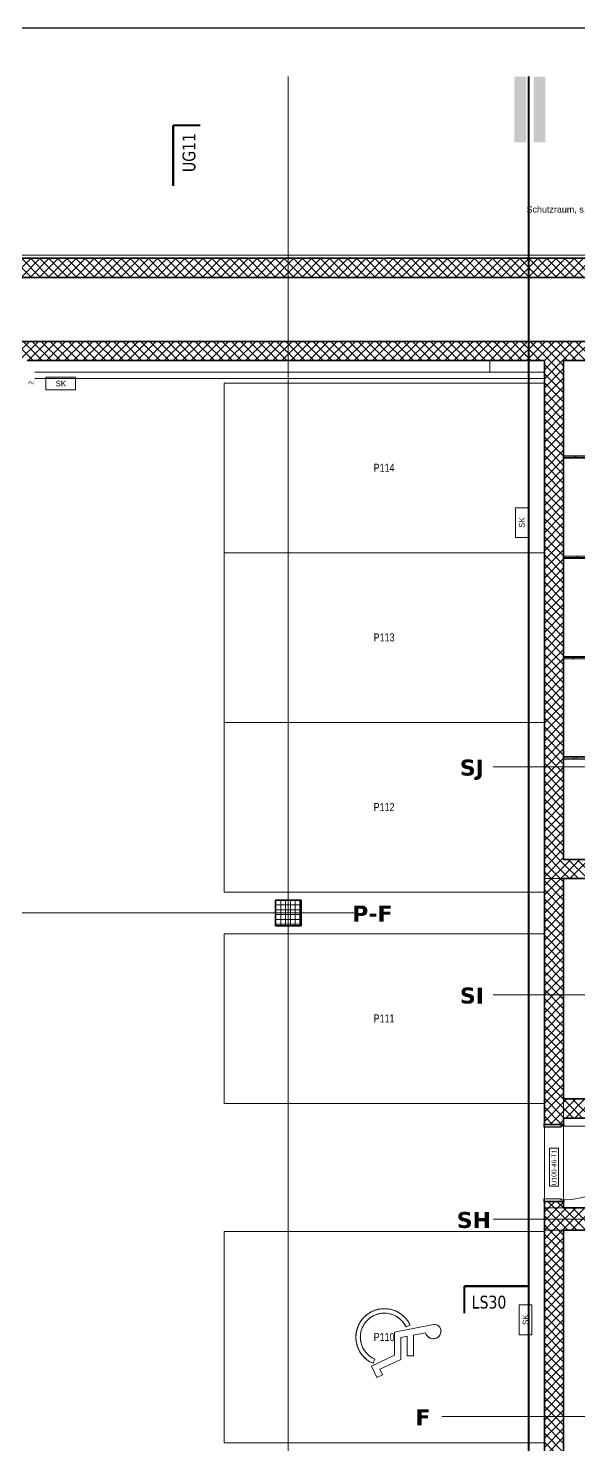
# Model space of a CAD drawing. Extents: x -1907 to 937, y -179 to 966.
# Drawn here: x -1073.5 to -901.5, y 523.2 to 965.5 of the extents above; entities that cross this region are included whole.
import ezdxf
from ezdxf.lldxf.tags import DXFTag

# ---------------------------------------------------------------- set-up
doc = ezdxf.new("R2010")
doc.units = 0
doc.layers.get('0').update_dxf_attribs({"lineweight": 13})
for name, color, linetype, lineweight, true_color in [('A-____-MATC-OTLN', 7, 'Strichpunkt - Mittel', 40, 0x0080ff), ('A-DETL-____-OTLN', 5, 'Continuous', 9, 0x0000ff), ('EL01_WAN_Schlaufkasten', 1, 'Continuous', 13, 0xff0000), ('G-____-____-SYMB', 7, 'Strichpunkt - Weit', 5, 0x008080), ('S-GRID-____-IDEN', 7, 'Continuous', 9, 0x5555aa)]:
    doc.layers.add(name, color=color, linetype=linetype, lineweight=lineweight, true_color=true_color)
for name, color, linetype, lineweight in [('A-____-NOTE-TEXT', 7, 'Continuous', 9), ('A-DOOR-____-IDEN', 7, 'Continuous', 5), ('A-DOOR-____-OTLN', 7, 'Continuous', 9), ('A-DOOR-FRAM-MCUT', 7, 'Continuous', 9), ('A-DOOR-OPNG-OTLN', 7, 'Continuous', 9), ('A-FLOR-____-OTLN', 7, 'Continuous', 9), ('A-WALL-____-MCUT', 7, 'Continuous', 35), ('A-WALL-____-PATT', 7, 'Continuous', 35), ('A-WALL-FNSH-MCUT', 7, 'Continuous', 35), ('C-PRKG-____-IDEN', 7, 'Continuous', 5), ('C-PRKG-____-OTLN', 7, 'Continuous', 9), ('S-COLS-____-MCUT', 7, 'Continuous', 35), ('S-COLS-____-OTLN', 7, 'Continuous', 9), ('S-GRID-____-OTLN', 7, 'Continuous', 5), ('Text', 7, 'Continuous', 5)]:
    doc.layers.add(name, color=color, linetype=linetype, lineweight=lineweight)
doc.styles.get("Standard").update_dxf_attribs({"font": 'arial.ttf'})
tags = doc.linetypes.add('_Rasterlinie_', pattern=[0.375, 0.2, -0.05, 0.075, -0.05]).pattern_tags.tags
tags[10:11] = [DXFTag(74, 4), DXFTag(75, 0), DXFTag(340, '0'), DXFTag(46, 1.0), DXFTag(50, 0.0), DXFTag(44, 0.0), DXFTag(45, 0.0)]
tags[8:9] = [DXFTag(74, 4), DXFTag(75, 0), DXFTag(340, '0'), DXFTag(46, 1.0), DXFTag(50, 0.0), DXFTag(44, 0.0), DXFTag(45, 0.0)]
tags[6:7] = [DXFTag(74, 4), DXFTag(75, 0), DXFTag(340, '0'), DXFTag(46, 1.0), DXFTag(50, 0.0), DXFTag(44, 0.0), DXFTag(45, 0.0)]
tags[4:5] = [DXFTag(74, 4), DXFTag(75, 0), DXFTag(340, '0'), DXFTag(46, 1.0), DXFTag(50, 0.0), DXFTag(44, 0.0), DXFTag(45, 0.0)]
tags = doc.linetypes.add('_Schnittlinie_', pattern=[0.3, 0.15, -0.05, 0.05, -0.05]).pattern_tags.tags
tags[10:11] = [DXFTag(74, 4), DXFTag(75, 0), DXFTag(340, '0'), DXFTag(46, 1.0), DXFTag(50, 0.0), DXFTag(44, 0.0), DXFTag(45, 0.0)]
tags[8:9] = [DXFTag(74, 4), DXFTag(75, 0), DXFTag(340, '0'), DXFTag(46, 1.0), DXFTag(50, 0.0), DXFTag(44, 0.0), DXFTag(45, 0.0)]
tags[6:7] = [DXFTag(74, 4), DXFTag(75, 0), DXFTag(340, '0'), DXFTag(46, 1.0), DXFTag(50, 0.0), DXFTag(44, 0.0), DXFTag(45, 0.0)]
tags[4:5] = [DXFTag(74, 4), DXFTag(75, 0), DXFTag(340, '0'), DXFTag(46, 1.0), DXFTag(50, 0.0), DXFTag(44, 0.0), DXFTag(45, 0.0)]
tags = doc.linetypes.add('_Strichliert - Fein_', pattern=[0.15, 0.1, -0.05]).pattern_tags.tags
tags[6:7] = [DXFTag(74, 4), DXFTag(75, 0), DXFTag(340, '0'), DXFTag(46, 1.0), DXFTag(50, 0.0), DXFTag(44, 0.0), DXFTag(45, 0.0)]
tags[4:5] = [DXFTag(74, 4), DXFTag(75, 0), DXFTag(340, '0'), DXFTag(46, 1.0), DXFTag(50, 0.0), DXFTag(44, 0.0), DXFTag(45, 0.0)]
tags = doc.linetypes.add('Gestrichelt', pattern=[0.1, 0.05, -0.05]).pattern_tags.tags
tags[6:7] = [DXFTag(74, 4), DXFTag(75, 0), DXFTag(340, '0'), DXFTag(46, 1.0), DXFTag(50, 0.0), DXFTag(44, 0.0), DXFTag(45, 0.0)]
tags[4:5] = [DXFTag(74, 4), DXFTag(75, 0), DXFTag(340, '0'), DXFTag(46, 1.0), DXFTag(50, 0.0), DXFTag(44, 0.0), DXFTag(45, 0.0)]
tags = doc.linetypes.add('Grundrissdarstellung Sturz', pattern=[0.25, 0.15, -0.05, 0, -0.05]).pattern_tags.tags
tags[10:11] = [DXFTag(74, 4), DXFTag(75, 0), DXFTag(340, '0'), DXFTag(46, 1.0), DXFTag(50, 0.0), DXFTag(44, 0.0), DXFTag(45, 0.0)]
tags[8:9] = [DXFTag(74, 4), DXFTag(75, 0), DXFTag(340, '0'), DXFTag(46, 1.0), DXFTag(50, 0.0), DXFTag(44, 0.0), DXFTag(45, 0.0)]
tags[6:7] = [DXFTag(74, 4), DXFTag(75, 0), DXFTag(340, '0'), DXFTag(46, 1.0), DXFTag(50, 0.0), DXFTag(44, 0.0), DXFTag(45, 0.0)]
tags[4:5] = [DXFTag(74, 4), DXFTag(75, 0), DXFTag(340, '0'), DXFTag(46, 1.0), DXFTag(50, 0.0), DXFTag(44, 0.0), DXFTag(45, 0.0)]
tags = doc.linetypes.add('Strichpunkt - Mittel', pattern=[0.35, 0.15, -0.1, 0, -0.1]).pattern_tags.tags
tags[10:11] = [DXFTag(74, 4), DXFTag(75, 0), DXFTag(340, '0'), DXFTag(46, 1.0), DXFTag(50, 0.0), DXFTag(44, 0.0), DXFTag(45, 0.0)]
tags[8:9] = [DXFTag(74, 4), DXFTag(75, 0), DXFTag(340, '0'), DXFTag(46, 1.0), DXFTag(50, 0.0), DXFTag(44, 0.0), DXFTag(45, 0.0)]
tags[6:7] = [DXFTag(74, 4), DXFTag(75, 0), DXFTag(340, '0'), DXFTag(46, 1.0), DXFTag(50, 0.0), DXFTag(44, 0.0), DXFTag(45, 0.0)]
tags[4:5] = [DXFTag(74, 4), DXFTag(75, 0), DXFTag(340, '0'), DXFTag(46, 1.0), DXFTag(50, 0.0), DXFTag(44, 0.0), DXFTag(45, 0.0)]
tags = doc.linetypes.add('Strichpunkt - Weit', pattern=[0.5, 0.2, -0.15, 0, -0.15]).pattern_tags.tags
tags[10:11] = [DXFTag(74, 4), DXFTag(75, 0), DXFTag(340, '0'), DXFTag(46, 1.0), DXFTag(50, 0.0), DXFTag(44, 0.0), DXFTag(45, 0.0)]
tags[8:9] = [DXFTag(74, 4), DXFTag(75, 0), DXFTag(340, '0'), DXFTag(46, 1.0), DXFTag(50, 0.0), DXFTag(44, 0.0), DXFTag(45, 0.0)]
tags[6:7] = [DXFTag(74, 4), DXFTag(75, 0), DXFTag(340, '0'), DXFTag(46, 1.0), DXFTag(50, 0.0), DXFTag(44, 0.0), DXFTag(45, 0.0)]
tags[4:5] = [DXFTag(74, 4), DXFTag(75, 0), DXFTag(340, '0'), DXFTag(46, 1.0), DXFTag(50, 0.0), DXFTag(44, 0.0), DXFTag(45, 0.0)]

# ---------------------------------------------------------------- blocks, each defined once
blk = doc.blocks.new('Referenz-A0UJ2810XE', base_point=(-1920.13, -159.41))
at = {"layer": 'A-____-MATC-OTLN', "color": 0, "linetype": 'Strichpunkt - Mittel', "ltscale": 0.4}
blk.add_line((-917.26, 950.47), (-917.26, -159.41), dxfattribs=at)
at = {"layer": 'A-DETL-____-OTLN', "color": 0, "linetype": '_Strichliert - Fein_', "ltscale": 0.13}
blk.add_line((269.76, 894.63), (-1656.15, 894.63), dxfattribs=at)
at = {"layer": 'A-DETL-____-OTLN', "color": 0, "linetype": 'Continuous', "lineweight": 35, "ltscale": 0.35}
blk.add_line((-1073.86, 861.75), (-1071.46, 861.75), dxfattribs=at)
at = {"layer": 'A-DETL-____-OTLN', "color": 0, "linetype": 'Gestrichelt', "ltscale": 0.13}
blk.add_line((-1071.46, 856.14), (-912.26, 856.14), dxfattribs=at)
at = {"layer": 'A-DOOR-____-IDEN', "color": 0, "linetype": 'Continuous', "ltscale": 0.13}
for p, q in [((-910.63, 603.92), (-910.63, 615.76)), ((-910.63, 615.76), (-907.85, 615.76)), ((-907.85, 615.76), (-907.85, 603.92)), ((-907.85, 603.92), (-910.63, 603.92))]:
    blk.add_line(p, q, dxfattribs=at)
at = {"layer": 'A-DOOR-____-OTLN', "color": 0, "linetype": 'Grundrissdarstellung Sturz', "ltscale": 0.13}
for p, q in [((-912.26, 599.15), (-912.26, 623.15)), ((-906.26, 599.15), (-906.26, 623.15))]:
    blk.add_line(p, q, dxfattribs=at)
at = {"layer": 'A-DOOR-FRAM-MCUT', "color": 0, "linetype": 'Continuous', "ltscale": 0.13}
for p, q in [((-912.46, 623.35), (-912.26, 623.35)), ((-912.46, 622.35), (-912.46, 623.35)), ((-907.06, 622.35), (-912.46, 622.35)), ((-912.42, 623.31), (-912.42, 622.39)), ((-912.26, 623.31), (-912.42, 623.31)), ((-912.42, 622.39), (-907.1, 622.39)), ((-907.1, 622.69), (-906.1, 622.69)), ((-907.1, 622.39), (-907.1, 622.69)), ((-907.06, 622.65), (-907.06, 622.35)), ((-906.06, 622.65), (-907.06, 622.65)), ((-906.26, 623.35), (-906.06, 623.35)), ((-906.1, 623.31), (-906.26, 623.31)), ((-906.1, 622.69), (-906.1, 623.31)), ((-906.06, 623.35), (-906.06, 622.65)), ((-912.46, 599.95), (-907.06, 599.95)), ((-912.46, 598.95), (-912.46, 599.95)), ((-912.26, 598.95), (-912.46, 598.95)), ((-912.42, 599.91), (-912.42, 598.99)), ((-907.1, 599.91), (-912.42, 599.91)), ((-912.42, 598.99), (-912.26, 598.99)), ((-907.1, 599.61), (-907.1, 599.91)), ((-906.1, 599.61), (-907.1, 599.61)), ((-907.06, 599.95), (-907.06, 599.65)), ((-907.06, 599.65), (-906.06, 599.65)), ((-906.26, 598.99), (-906.1, 598.99)), ((-906.06, 598.95), (-906.26, 598.95)), ((-906.1, 598.99), (-906.1, 599.61)), ((-906.06, 599.65), (-906.06, 598.95))]:
    blk.add_line(p, q, dxfattribs=at)
at = {"layer": 'A-DOOR-OPNG-OTLN', "color": 0, "linetype": 'Continuous', "ltscale": 0.13}
blk.add_line((-906.06, 622.65), (-883.06, 622.65), dxfattribs=at)
blk.add_ellipse((-906.06, 622.65), major_axis=(0, -23), ratio=1, start_param=0, end_param=1.570796, dxfattribs=at)
at = {"layer": 'A-FLOR-____-OTLN', "color": 0, "linetype": 'Continuous', "ltscale": 0.13}
for p, q in [((-912.26, 861.74), (-1071.46, 861.74)), ((-929.26, 858.15), (-929.26, 861.74)), ((-912.26, 858.15), (-1071.46, 858.15)), ((-912.26, 623.15), (-912.26, 622.39)), ((-912.26, 622.35), (-912.26, 599.95)), ((-912.26, 599.91), (-912.26, 599.15))]:
    blk.add_line(p, q, dxfattribs=at)
at = {"layer": 'A-WALL-____-MCUT', "color": 0, "linetype": 'Continuous', "ltscale": 0.35}
for p, q in [((256.94, 893.75), (-1656.95, 893.75)), ((-1654.3, 887.75), (-583.76, 887.75)), ((-648.86, 867.75), (-1658.42, 867.75)), ((-912.26, 861.75), (-1071.46, 861.75)), ((-912.26, 861.75), (-912.26, 623.15)), ((-906.26, 831.23), (-906.26, 861.75)), ((-794.96, 861.75), (-906.26, 861.75)), ((-906.26, 705.95), (-906.26, 831.23)), ((-772.96, 705.95), (-906.26, 705.95)), ((-906.26, 699.95), (-773.96, 699.95)), ((-906.26, 631.15), (-906.26, 699.95)), ((-878.56, 631.15), (-906.26, 631.15)), ((-906.26, 625.15), (-878.56, 625.15)), ((-906.26, 623.15), (-906.26, 625.15)), ((-912.26, 623.15), (-906.26, 623.15)), ((-912.26, 599.15), (-912.26, 218.65)), ((-906.26, 599.15), (-912.26, 599.15)), ((-906.26, 597.15), (-906.26, 599.15)), ((-724.36, 597.15), (-906.26, 597.15)), ((-906.26, 590.15), (-793.16, 590.15)), ((-906.26, 224.65), (-906.26, 590.15))]:
    blk.add_line(p, q, dxfattribs=at)
at = {"layer": 'A-WALL-____-MCUT', "color": 0, "linetype": 'Continuous', "lineweight": 9, "ltscale": 0.13}
for p, q in [((-840.46, 831.63), (-906.26, 831.63)), ((-840.46, 800.3), (-906.26, 800.3)), ((-840.46, 768.98), (-906.26, 768.98)), ((-840.06, 737.65), (-906.26, 737.65)), ((-912.26, 699.95), (-906.26, 699.95)), ((-906.26, 631.15), (-906.26, 625.15)), ((-912.26, 597.15), (-906.26, 597.15)), ((-906.26, 590.15), (-912.26, 590.15))]:
    blk.add_line(p, q, dxfattribs=at)
at = {"layer": 'A-WALL-____-PATT', "color": 0, "linetype": 'Continuous', "lineweight": 9, "ltscale": 0.13}
for p, q in [((-1078.57, 887.75), (-1072.57, 893.75)), ((-1072.47, 887.75), (-1078.47, 893.75)), ((-1075.74, 887.75), (-1069.74, 893.75)), ((-1069.64, 887.75), (-1075.64, 893.75)), ((-1072.91, 887.75), (-1066.91, 893.75)), ((-1066.81, 887.75), (-1072.81, 893.75)), ((-1070.08, 887.75), (-1064.08, 893.75)), ((-1063.98, 887.75), (-1069.98, 893.75)), ((-1067.25, 887.75), (-1061.25, 893.75)), ((-1061.15, 887.75), (-1067.15, 893.75)), ((-1064.43, 887.75), (-1058.43, 893.75)), ((-1058.32, 887.75), (-1064.32, 893.75)), ((-1061.6, 887.75), (-1055.6, 893.75)), ((-1055.49, 887.75), (-1061.49, 893.75)), ((-1058.77, 887.75), (-1052.77, 893.75)), ((-1052.67, 887.75), (-1058.67, 893.75)), ((-1055.94, 887.75), (-1049.94, 893.75)), ((-1049.84, 887.75), (-1055.84, 893.75)), ((-1053.11, 887.75), (-1047.11, 893.75)), ((-1047.01, 887.75), (-1053.01, 893.75)), ((-1050.28, 887.75), (-1044.28, 893.75)), ((-1044.18, 887.75), (-1050.18, 893.75)), ((-1047.46, 887.75), (-1041.46, 893.75)), ((-1041.35, 887.75), (-1047.35, 893.75)), ((-1044.63, 887.75), (-1038.63, 893.75)), ((-1038.52, 887.75), (-1044.52, 893.75)), ((-1041.8, 887.75), (-1035.8, 893.75)), ((-1035.7, 887.75), (-1041.7, 893.75)), ((-1038.97, 887.75), (-1032.97, 893.75)), ((-1032.87, 887.75), (-1038.87, 893.75)), ((-1036.14, 887.75), (-1030.14, 893.75)), ((-1030.04, 887.75), (-1036.04, 893.75)), ((-1033.31, 887.75), (-1027.31, 893.75)), ((-1027.21, 887.75), (-1033.21, 893.75)), ((-1030.48, 887.75), (-1024.48, 893.75)), ((-1024.38, 887.75), (-1030.38, 893.75)), ((-1027.66, 887.75), (-1021.66, 893.75)), ((-1021.55, 887.75), (-1027.55, 893.75)), ((-1024.83, 887.75), (-1018.83, 893.75)), ((-1018.73, 887.75), (-1024.73, 893.75)), ((-1022, 887.75), (-1016, 893.75)), ((-1015.9, 887.75), (-1021.9, 893.75)), ((-1019.17, 887.75), (-1013.17, 893.75)), ((-1013.07, 887.75), (-1019.07, 893.75)), ((-1016.34, 887.75), (-1010.34, 893.75)), ((-1010.24, 887.75), (-1016.24, 893.75)), ((-1013.51, 887.75), (-1007.51, 893.75)), ((-1007.41, 887.75), (-1013.41, 893.75)), ((-1010.69, 887.75), (-1004.69, 893.75)), ((-1004.58, 887.75), (-1010.58, 893.75)), ((-1007.86, 887.75), (-1001.86, 893.75)), ((-1001.75, 887.75), (-1007.75, 893.75)), ((-1005.03, 887.75), (-999.03, 893.75)), ((-998.93, 887.75), (-1004.93, 893.75)), ((-1002.2, 887.75), (-996.2, 893.75)), ((-996.1, 887.75), (-1002.1, 893.75)), ((-999.37, 887.75), (-993.37, 893.75)), ((-993.27, 887.75), (-999.27, 893.75)), ((-996.54, 887.75), (-990.54, 893.75)), ((-990.44, 887.75), (-996.44, 893.75)), ((-993.71, 887.75), (-987.71, 893.75)), ((-987.61, 887.75), (-993.61, 893.75)), ((-990.89, 887.75), (-984.89, 893.75)), ((-984.78, 887.75), (-990.78, 893.75)), ((-988.06, 887.75), (-982.06, 893.75)), ((-981.96, 887.75), (-987.96, 893.75)), ((-985.23, 887.75), (-979.23, 893.75)), ((-979.13, 887.75), (-985.13, 893.75)), ((-982.4, 887.75), (-976.4, 893.75)), ((-976.3, 887.75), (-982.3, 893.75)), ((-979.57, 887.75), (-973.57, 893.75)), ((-973.47, 887.75), (-979.47, 893.75)), ((-976.74, 887.75), (-970.74, 893.75)), ((-970.64, 887.75), (-976.64, 893.75)), ((-973.92, 887.75), (-967.92, 893.75)), ((-967.81, 887.75), (-973.81, 893.75)), ((-971.09, 887.75), (-965.09, 893.75)), ((-964.99, 887.75), (-970.99, 893.75)), ((-968.26, 887.75), (-962.26, 893.75)), ((-962.16, 887.75), (-968.16, 893.75)), ((-965.43, 887.75), (-959.43, 893.75)), ((-959.33, 887.75), (-965.33, 893.75)), ((-962.6, 887.75), (-956.6, 893.75)), ((-956.5, 887.75), (-962.5, 893.75)), ((-959.77, 887.75), (-953.77, 893.75)), ((-953.67, 887.75), (-959.67, 893.75)), ((-956.95, 887.75), (-950.95, 893.75)), ((-950.84, 887.75), (-956.84, 893.75)), ((-954.12, 887.75), (-948.12, 893.75)), ((-948.01, 887.75), (-954.01, 893.75)), ((-951.29, 887.75), (-945.29, 893.75)), ((-945.19, 887.75), (-951.19, 893.75)), ((-948.46, 887.75), (-942.46, 893.75)), ((-942.36, 887.75), (-948.36, 893.75)), ((-945.63, 887.75), (-939.63, 893.75)), ((-939.53, 887.75), (-945.53, 893.75)), ((-942.8, 887.75), (-936.8, 893.75)), ((-936.7, 887.75), (-942.7, 893.75)), ((-939.97, 887.75), (-933.97, 893.75)), ((-933.87, 887.75), (-939.87, 893.75)), ((-937.15, 887.75), (-931.15, 893.75)), ((-931.04, 887.75), (-937.04, 893.75)), ((-934.32, 887.75), (-928.32, 893.75)), ((-928.22, 887.75), (-934.22, 893.75)), ((-931.49, 887.75), (-925.49, 893.75)), ((-925.39, 887.75), (-931.39, 893.75)), ((-928.66, 887.75), (-922.66, 893.75)), ((-922.56, 887.75), (-928.56, 893.75)), ((-925.83, 887.75), (-919.83, 893.75)), ((-919.73, 887.75), (-925.73, 893.75)), ((-923, 887.75), (-917, 893.75)), ((-916.9, 887.75), (-922.9, 893.75)), ((-920.18, 887.75), (-914.18, 893.75)), ((-914.07, 887.75), (-920.07, 893.75)), ((-917.35, 887.75), (-911.35, 893.75)), ((-911.24, 887.75), (-917.24, 893.75)), ((-914.52, 887.75), (-908.52, 893.75)), ((-908.42, 887.75), (-914.42, 893.75)), ((-911.69, 887.75), (-905.69, 893.75)), ((-905.59, 887.75), (-911.59, 893.75)), ((-908.86, 887.75), (-902.86, 893.75)), ((-902.76, 887.75), (-908.76, 893.75)), ((-906.03, 887.75), (-900.03, 893.75)), ((-899.93, 887.75), (-905.93, 893.75)), ((-903.21, 887.75), (-897.21, 893.75)), ((-897.1, 887.75), (-903.1, 893.75)), ((-1079.11, 861.75), (-1073.11, 867.75)), ((-1071.92, 861.75), (-1077.92, 867.75)), ((-1076.28, 861.75), (-1070.28, 867.75)), ((-1069.09, 861.75), (-1075.09, 867.75)), ((-1073.46, 861.75), (-1067.46, 867.75)), ((-1066.26, 861.75), (-1072.26, 867.75)), ((-1070.63, 861.75), (-1064.63, 867.75)), ((-1063.44, 861.75), (-1069.44, 867.75)), ((-1067.8, 861.75), (-1061.8, 867.75)), ((-1060.61, 861.75), (-1066.61, 867.75)), ((-1064.97, 861.75), (-1058.97, 867.75)), ((-1057.78, 861.75), (-1063.78, 867.75)), ((-1062.14, 861.75), (-1056.14, 867.75)), ((-1054.95, 861.75), (-1060.95, 867.75)), ((-1059.31, 861.75), (-1053.31, 867.75)), ((-1052.12, 861.75), (-1058.12, 867.75)), ((-1056.48, 861.75), (-1050.48, 867.75)), ((-1049.29, 861.75), (-1055.29, 867.75)), ((-1053.66, 861.75), (-1047.66, 867.75)), ((-1046.47, 861.75), (-1052.47, 867.75)), ((-1050.83, 861.75), (-1044.83, 867.75)), ((-1043.64, 861.75), (-1049.64, 867.75)), ((-1048, 861.75), (-1042, 867.75)), ((-1040.81, 861.75), (-1046.81, 867.75)), ((-1045.17, 861.75), (-1039.17, 867.75)), ((-1037.98, 861.75), (-1043.98, 867.75)), ((-1042.34, 861.75), (-1036.34, 867.75)), ((-1035.15, 861.75), (-1041.15, 867.75)), ((-1039.51, 861.75), (-1033.51, 867.75)), ((-1032.32, 861.75), (-1038.32, 867.75)), ((-1036.69, 861.75), (-1030.69, 867.75)), ((-1029.49, 861.75), (-1035.49, 867.75)), ((-1033.86, 861.75), (-1027.86, 867.75)), ((-1026.67, 861.75), (-1032.67, 867.75)), ((-1031.03, 861.75), (-1025.03, 867.75)), ((-1023.84, 861.75), (-1029.84, 867.75)), ((-1028.2, 861.75), (-1022.2, 867.75)), ((-1021.01, 861.75), (-1027.01, 867.75)), ((-1025.37, 861.75), (-1019.37, 867.75)), ((-1018.18, 861.75), (-1024.18, 867.75)), ((-1022.54, 861.75), (-1016.54, 867.75)), ((-1015.35, 861.75), (-1021.35, 867.75)), ((-1019.71, 861.75), (-1013.71, 867.75)), ((-1012.52, 861.75), (-1018.52, 867.75)), ((-1016.89, 861.75), (-1010.89, 867.75)), ((-1009.7, 861.75), (-1015.7, 867.75)), ((-1014.06, 861.75), (-1008.06, 867.75)), ((-1006.87, 861.75), (-1012.87, 867.75)), ((-1011.23, 861.75), (-1005.23, 867.75)), ((-1004.04, 861.75), (-1010.04, 867.75)), ((-1008.4, 861.75), (-1002.4, 867.75)), ((-1001.21, 861.75), (-1007.21, 867.75)), ((-1005.57, 861.75), (-999.57, 867.75)), ((-998.38, 861.75), (-1004.38, 867.75)), ((-1002.74, 861.75), (-996.74, 867.75)), ((-995.55, 861.75), (-1001.55, 867.75)), ((-999.92, 861.75), (-993.92, 867.75)), ((-992.73, 861.75), (-998.73, 867.75)), ((-997.09, 861.75), (-991.09, 867.75)), ((-989.9, 861.75), (-995.9, 867.75)), ((-994.26, 861.75), (-988.26, 867.75)), ((-987.07, 861.75), (-993.07, 867.75)), ((-991.43, 861.75), (-985.43, 867.75)), ((-984.24, 861.75), (-990.24, 867.75)), ((-988.6, 861.75), (-982.6, 867.75)), ((-981.41, 861.75), (-987.41, 867.75)), ((-985.77, 861.75), (-979.77, 867.75)), ((-978.58, 861.75), (-984.58, 867.75)), ((-982.95, 861.75), (-976.95, 867.75)), ((-975.75, 861.75), (-981.75, 867.75)), ((-980.12, 861.75), (-974.12, 867.75)), ((-972.93, 861.75), (-978.93, 867.75)), ((-977.29, 861.75), (-971.29, 867.75)), ((-970.1, 861.75), (-976.1, 867.75)), ((-974.46, 861.75), (-968.46, 867.75)), ((-967.27, 861.75), (-973.27, 867.75)), ((-971.63, 861.75), (-965.63, 867.75)), ((-964.44, 861.75), (-970.44, 867.75)), ((-968.8, 861.75), (-962.8, 867.75)), ((-961.61, 861.75), (-967.61, 867.75)), ((-965.97, 861.75), (-959.97, 867.75)), ((-958.78, 861.75), (-964.78, 867.75)), ((-963.15, 861.75), (-957.15, 867.75)), ((-955.96, 861.75), (-961.96, 867.75)), ((-960.32, 861.75), (-954.32, 867.75)), ((-953.13, 861.75), (-959.13, 867.75)), ((-957.49, 861.75), (-951.49, 867.75)), ((-950.3, 861.75), (-956.3, 867.75)), ((-954.66, 861.75), (-948.66, 867.75)), ((-947.47, 861.75), (-953.47, 867.75)), ((-951.83, 861.75), (-945.83, 867.75)), ((-944.64, 861.75), (-950.64, 867.75)), ((-949, 861.75), (-943, 867.75)), ((-941.81, 861.75), (-947.81, 867.75)), ((-946.18, 861.75), (-940.18, 867.75)), ((-938.99, 861.75), (-944.99, 867.75)), ((-943.35, 861.75), (-937.35, 867.75)), ((-936.16, 861.75), (-942.16, 867.75)), ((-940.52, 861.75), (-934.52, 867.75)), ((-933.33, 861.75), (-939.33, 867.75)), ((-937.69, 861.75), (-931.69, 867.75)), ((-930.5, 861.75), (-936.5, 867.75)), ((-934.86, 861.75), (-928.86, 867.75)), ((-927.67, 861.75), (-933.67, 867.75)), ((-932.03, 861.75), (-926.03, 867.75)), ((-924.84, 861.75), (-930.84, 867.75)), ((-929.21, 861.75), (-923.21, 867.75)), ((-922.01, 861.75), (-928.01, 867.75)), ((-926.38, 861.75), (-920.38, 867.75)), ((-919.19, 861.75), (-925.19, 867.75)), ((-923.55, 861.75), (-917.55, 867.75)), ((-916.36, 861.75), (-922.36, 867.75)), ((-920.72, 861.75), (-914.72, 867.75)), ((-913.53, 861.75), (-919.53, 867.75)), ((-917.89, 861.75), (-911.89, 867.75)), ((-910.7, 861.75), (-916.7, 867.75)), ((-915.06, 861.75), (-909.06, 867.75)), ((-907.87, 861.75), (-913.87, 867.75)), ((-912.23, 861.75), (-906.23, 867.75)), ((-905.04, 861.75), (-911.04, 867.75)), ((-909.41, 861.75), (-903.41, 867.75)), ((-902.22, 861.75), (-908.22, 867.75)), ((-906.58, 861.75), (-900.58, 867.75)), ((-899.39, 861.75), (-905.39, 867.75)), ((-903.75, 861.75), (-897.75, 867.75)), ((-896.56, 861.75), (-902.56, 867.75)), ((-912.26, 861.72), (-912.23, 861.75)), ((-912.26, 858.89), (-909.41, 861.75)), ((-912.26, 856.07), (-906.58, 861.75)), ((-906.26, 854.48), (-912.26, 860.48)), ((-912.26, 853.24), (-906.26, 859.24)), ((-906.26, 857.31), (-910.7, 861.75)), ((-906.26, 860.14), (-907.87, 861.75)), ((-906.26, 851.65), (-912.26, 857.65)), ((-912.26, 850.41), (-906.26, 856.41)), ((-906.26, 848.83), (-912.26, 854.83)), ((-912.26, 847.58), (-906.26, 853.58)), ((-906.26, 846), (-912.26, 852)), ((-912.26, 844.75), (-906.26, 850.75)), ((-906.26, 843.17), (-912.26, 849.17)), ((-912.26, 841.92), (-906.26, 847.92)), ((-906.26, 840.34), (-912.26, 846.34)), ((-912.26, 839.1), (-906.26, 845.1)), ((-906.26, 837.51), (-912.26, 843.51)), ((-912.26, 836.27), (-906.26, 842.27)), ((-906.26, 834.68), (-912.26, 840.68)), ((-912.26, 833.44), (-906.26, 839.44)), ((-906.26, 831.85), (-912.26, 837.85)), ((-912.26, 830.61), (-906.26, 836.61)), ((-906.26, 829.03), (-912.26, 835.03)), ((-912.26, 827.78), (-906.26, 833.78)), ((-906.26, 826.2), (-912.26, 832.2)), ((-902.19, 832.03), (-902.72, 831.63)), ((-912.26, 824.95), (-906.26, 830.95)), ((-906.26, 823.37), (-912.26, 829.37)), ((-912.26, 822.13), (-906.26, 828.13)), ((-902.72, 831.63), (-903.25, 831.23)), ((-906.26, 820.54), (-912.26, 826.54)), ((-912.26, 819.3), (-906.26, 825.3)), ((-906.26, 817.71), (-912.26, 823.71)), ((-912.26, 816.47), (-906.26, 822.47)), ((-906.26, 814.88), (-912.26, 820.88)), ((-912.26, 813.64), (-906.26, 819.64)), ((-906.26, 812.06), (-912.26, 818.06)), ((-912.26, 810.81), (-906.26, 816.81)), ((-906.26, 809.23), (-912.26, 815.23)), ((-912.26, 807.98), (-906.26, 813.98)), ((-906.26, 806.4), (-912.26, 812.4)), ((-912.26, 805.15), (-906.26, 811.15)), ((-906.26, 803.57), (-912.26, 809.57)), ((-912.26, 802.33), (-906.26, 808.33)), ((-906.26, 800.74), (-912.26, 806.74)), ((-912.26, 799.5), (-906.26, 805.5)), ((-906.26, 797.91), (-912.26, 803.91)), ((-912.26, 796.67), (-906.26, 802.67)), ((-906.26, 795.09), (-912.26, 801.09)), ((-912.26, 793.84), (-906.26, 799.84)), ((-906.26, 792.26), (-912.26, 798.26)), ((-912.26, 791.01), (-906.26, 797.01)), ((-905.74, 800.7), (-906.26, 800.44)), ((-902.38, 800.3), (-903.18, 799.9)), ((-901.58, 800.7), (-902.38, 800.3)), ((-906.26, 789.43), (-912.26, 795.43)), ((-912.26, 788.18), (-906.26, 794.18)), ((-906.26, 786.6), (-912.26, 792.6)), ((-912.26, 785.36), (-906.26, 791.36)), ((-906.26, 783.77), (-912.26, 789.77)), ((-912.26, 782.53), (-906.26, 788.53)), ((-906.26, 780.94), (-912.26, 786.94)), ((-912.26, 779.7), (-906.26, 785.7)), ((-906.26, 778.11), (-912.26, 784.11)), ((-912.26, 776.87), (-906.26, 782.87)), ((-906.26, 775.29), (-912.26, 781.29)), ((-912.26, 774.04), (-906.26, 780.04)), ((-906.26, 772.46), (-912.26, 778.46)), ((-912.26, 771.21), (-906.26, 777.21)), ((-906.26, 769.63), (-912.26, 775.63)), ((-912.26, 768.39), (-906.26, 774.39)), ((-906.26, 766.8), (-912.26, 772.8)), ((-912.26, 765.56), (-906.26, 771.56)), ((-906.26, 763.97), (-912.26, 769.97)), ((-912.26, 762.73), (-906.26, 768.73)), ((-906.26, 761.14), (-912.26, 767.14)), ((-912.26, 759.9), (-906.26, 765.9)), ((-902.95, 768.98), (-903.49, 768.58)), ((-902.42, 769.38), (-902.95, 768.98)), ((-906.26, 758.32), (-912.26, 764.32)), ((-912.26, 757.07), (-906.26, 763.07)), ((-906.26, 755.49), (-912.26, 761.49)), ((-912.26, 754.24), (-906.26, 760.24)), ((-906.26, 752.66), (-912.26, 758.66)), ((-912.26, 751.41), (-906.26, 757.41)), ((-906.26, 749.83), (-912.26, 755.83)), ((-912.26, 748.59), (-906.26, 754.59)), ((-906.26, 747), (-912.26, 753)), ((-912.26, 745.76), (-906.26, 751.76)), ((-906.26, 744.17), (-912.26, 750.17)), ((-912.26, 742.93), (-906.26, 748.93)), ((-906.26, 741.35), (-912.26, 747.35)), ((-912.26, 740.1), (-906.26, 746.1)), ((-906.26, 738.52), (-912.26, 744.52)), ((-912.26, 737.27), (-906.26, 743.27)), ((-906.26, 735.69), (-912.26, 741.69)), ((-912.26, 734.44), (-906.26, 740.44)), ((-906.26, 732.86), (-912.26, 738.86)), ((-912.26, 731.62), (-906.26, 737.62)), ((-906.26, 730.03), (-912.26, 736.03)), ((-912.26, 728.79), (-906.26, 734.79)), ((-906.1, 738.05), (-906.26, 737.97)), ((-902.73, 737.65), (-903.53, 737.25)), ((-901.93, 738.05), (-902.73, 737.65)), ((-906.26, 727.2), (-912.26, 733.2)), ((-912.26, 725.96), (-906.26, 731.96)), ((-906.26, 724.37), (-912.26, 730.37)), ((-912.26, 723.13), (-906.26, 729.13)), ((-906.26, 721.55), (-912.26, 727.55)), ((-912.26, 720.3), (-906.26, 726.3)), ((-906.26, 718.72), (-912.26, 724.72)), ((-912.26, 717.47), (-906.26, 723.47)), ((-906.26, 715.89), (-912.26, 721.89)), ((-912.26, 714.65), (-906.26, 720.65)), ((-906.26, 713.06), (-912.26, 719.06)), ((-912.26, 711.82), (-906.26, 717.82)), ((-906.26, 710.23), (-912.26, 716.23)), ((-912.26, 708.99), (-906.26, 714.99)), ((-906.26, 707.4), (-912.26, 713.4)), ((-912.26, 706.16), (-906.26, 712.16)), ((-906.26, 704.58), (-912.26, 710.58)), ((-912.26, 703.33), (-906.26, 709.33)), ((-906.26, 701.75), (-912.26, 707.75)), ((-912.26, 700.5), (-906.26, 706.5)), ((-907.29, 699.95), (-912.26, 704.92)), ((-909.99, 699.95), (-906.26, 703.67)), ((-906.26, 703.67), (-903.99, 705.95)), ((-906.26, 700.85), (-901.16, 705.95)), ((-901.64, 699.95), (-906.26, 704.58)), ((-898.81, 699.95), (-904.81, 705.95)), ((-904.33, 699.95), (-898.33, 705.95)), ((-895.98, 699.95), (-901.98, 705.95)), ((-910.12, 699.95), (-912.26, 702.09)), ((-912.26, 697.67), (-909.99, 699.95)), ((-912.26, 694.85), (-907.16, 699.95)), ((-906.26, 693.26), (-912.26, 699.26)), ((-906.26, 696.09), (-910.12, 699.95)), ((-906.26, 698.92), (-907.29, 699.95)), ((-907.16, 699.95), (-906.26, 700.85)), ((-904.46, 699.95), (-906.26, 701.75)), ((-912.26, 692.02), (-906.26, 698.02)), ((-906.26, 690.43), (-912.26, 696.43)), ((-912.26, 689.19), (-906.26, 695.19)), ((-906.26, 687.61), (-912.26, 693.61)), ((-912.26, 686.36), (-906.26, 692.36)), ((-906.26, 684.78), (-912.26, 690.78)), ((-912.26, 683.53), (-906.26, 689.53)), ((-906.26, 681.95), (-912.26, 687.95)), ((-912.26, 680.7), (-906.26, 686.7)), ((-906.26, 679.12), (-912.26, 685.12)), ((-912.26, 677.88), (-906.26, 683.88)), ((-906.26, 676.29), (-912.26, 682.29)), ((-912.26, 675.05), (-906.26, 681.05)), ((-906.26, 673.46), (-912.26, 679.46)), ((-912.26, 672.22), (-906.26, 678.22)), ((-906.26, 670.63), (-912.26, 676.63)), ((-912.26, 669.39), (-906.26, 675.39)), ((-906.26, 667.81), (-912.26, 673.81)), ((-912.26, 666.56), (-906.26, 672.56)), ((-906.26, 664.98), (-912.26, 670.98)), ((-912.26, 663.73), (-906.26, 669.73)), ((-906.26, 662.15), (-912.26, 668.15)), ((-912.26, 660.91), (-906.26, 666.91)), ((-906.26, 659.32), (-912.26, 665.32)), ((-912.26, 658.08), (-906.26, 664.08)), ((-906.26, 656.49), (-912.26, 662.49)), ((-912.26, 655.25), (-906.26, 661.25)), ((-906.26, 653.66), (-912.26, 659.66)), ((-912.26, 652.42), (-906.26, 658.42)), ((-906.26, 650.84), (-912.26, 656.84)), ((-912.26, 649.59), (-906.26, 655.59)), ((-906.26, 648.01), (-912.26, 654.01)), ((-912.26, 646.76), (-906.26, 652.76)), ((-906.26, 645.18), (-912.26, 651.18)), ((-912.26, 643.93), (-906.26, 649.93)), ((-906.26, 642.35), (-912.26, 648.35)), ((-912.26, 641.11), (-906.26, 647.11)), ((-906.26, 639.52), (-912.26, 645.52)), ((-912.26, 638.28), (-906.26, 644.28)), ((-906.26, 636.69), (-912.26, 642.69)), ((-912.26, 635.45), (-906.26, 641.45)), ((-906.26, 633.86), (-912.26, 639.86)), ((-912.26, 632.62), (-906.26, 638.62)), ((-906.26, 631.04), (-912.26, 637.04)), ((-912.26, 629.79), (-906.26, 635.79)), ((-906.26, 628.21), (-912.26, 634.21)), ((-912.26, 626.96), (-906.26, 632.96)), ((-906.26, 625.38), (-912.26, 631.38)), ((-912.26, 624.14), (-906.26, 630.14)), ((-906.86, 623.15), (-912.26, 628.55)), ((-906.26, 630.14), (-905.25, 631.15)), ((-906.26, 627.31), (-902.42, 631.15)), ((-900.37, 625.15), (-906.26, 631.04)), ((-903.2, 625.15), (-906.26, 628.21)), ((-905.59, 625.15), (-899.59, 631.15)), ((-897.55, 625.15), (-903.55, 631.15)), ((-902.76, 625.15), (-896.76, 631.15)), ((-909.69, 623.15), (-912.26, 625.72)), ((-910.42, 623.15), (-906.26, 627.31)), ((-907.59, 623.15), (-906.26, 624.48)), ((-906.03, 625.15), (-906.26, 625.38)), ((-912.26, 598.68), (-911.79, 599.15)), ((-911.97, 597.15), (-912.26, 597.44)), ((-909.14, 597.15), (-911.14, 599.15)), ((-910.96, 597.15), (-908.96, 599.15)), ((-906.32, 597.15), (-908.32, 599.15)), ((-908.13, 597.15), (-906.26, 599.02)), ((-912.26, 595.85), (-910.96, 597.15)), ((-912.26, 593.02), (-908.13, 597.15)), ((-912.26, 590.19), (-905.31, 597.15)), ((-907.8, 590.15), (-912.26, 594.61)), ((-904.97, 590.15), (-911.97, 597.15)), ((-909.48, 590.15), (-902.48, 597.15)), ((-902.14, 590.15), (-909.14, 597.15)), ((-906.65, 590.15), (-899.65, 597.15)), ((-899.32, 590.15), (-906.32, 597.15)), ((-903.82, 590.15), (-896.82, 597.15)), ((-896.49, 590.15), (-903.49, 597.15)), ((-910.63, 590.15), (-912.26, 591.78)), ((-912.26, 587.37), (-909.48, 590.15)), ((-912.26, 584.54), (-906.65, 590.15)), ((-906.26, 582.95), (-912.26, 588.95)), ((-906.26, 585.78), (-910.63, 590.15)), ((-906.26, 588.61), (-907.8, 590.15)), ((-912.26, 581.71), (-906.26, 587.71)), ((-906.26, 580.12), (-912.26, 586.12)), ((-912.26, 578.88), (-906.26, 584.88)), ((-906.26, 577.3), (-912.26, 583.3)), ((-912.26, 576.05), (-906.26, 582.05)), ((-906.26, 574.47), (-912.26, 580.47)), ((-912.26, 573.22), (-906.26, 579.22)), ((-906.26, 571.64), (-912.26, 577.64)), ((-912.26, 570.4), (-906.26, 576.4)), ((-906.26, 568.81), (-912.26, 574.81)), ((-912.26, 567.57), (-906.26, 573.57)), ((-906.26, 565.98), (-912.26, 571.98)), ((-912.26, 564.74), (-906.26, 570.74)), ((-906.26, 563.15), (-912.26, 569.15)), ((-912.26, 561.91), (-906.26, 567.91)), ((-906.26, 560.33), (-912.26, 566.33)), ((-912.26, 559.08), (-906.26, 565.08)), ((-906.26, 557.5), (-912.26, 563.5)), ((-912.26, 556.25), (-906.26, 562.25)), ((-906.26, 554.67), (-912.26, 560.67)), ((-912.26, 553.42), (-906.26, 559.42)), ((-906.26, 551.84), (-912.26, 557.84)), ((-912.26, 550.6), (-906.26, 556.6)), ((-906.26, 549.01), (-912.26, 555.01)), ((-912.26, 547.77), (-906.26, 553.77)), ((-906.26, 546.18), (-912.26, 552.18)), ((-912.26, 544.94), (-906.26, 550.94)), ((-906.26, 543.36), (-912.26, 549.36)), ((-912.26, 542.11), (-906.26, 548.11)), ((-906.26, 540.53), (-912.26, 546.53)), ((-912.26, 539.28), (-906.26, 545.28)), ((-906.26, 537.7), (-912.26, 543.7)), ((-912.26, 536.45), (-906.26, 542.45)), ((-906.26, 534.87), (-912.26, 540.87)), ((-912.26, 533.63), (-906.26, 539.63)), ((-906.26, 532.04), (-912.26, 538.04)), ((-912.26, 530.8), (-906.26, 536.8)), ((-906.26, 529.21), (-912.26, 535.21)), ((-912.26, 527.97), (-906.26, 533.97)), ((-906.26, 526.38), (-912.26, 532.38)), ((-912.26, 525.14), (-906.26, 531.14)), ((-906.26, 523.56), (-912.26, 529.56)), ((-912.26, 522.31), (-906.26, 528.31)), ((-906.26, 520.73), (-912.26, 526.73)), ((-912.26, 519.48), (-906.26, 525.48)), ((-906.26, 517.9), (-912.26, 523.9))]:
    blk.add_line(p, q, dxfattribs=at)
at = {"layer": 'A-WALL-FNSH-MCUT', "color": 0, "linetype": 'Continuous', "lineweight": 9, "ltscale": 0.13}
for p, q in [((-840.46, 832.03), (-906.26, 832.03)), ((-906.26, 831.23), (-840.46, 831.23)), ((-840.46, 800.7), (-906.26, 800.7)), ((-906.26, 799.9), (-840.46, 799.9)), ((-840.46, 769.38), (-906.26, 769.38)), ((-906.26, 768.58), (-840.46, 768.58)), ((-840.46, 738.05), (-906.26, 738.05)), ((-906.26, 737.25), (-839.66, 737.25))]:
    blk.add_line(p, q, dxfattribs=at)
at = {"layer": 'C-PRKG-____-OTLN', "color": 0, "linetype": 'Continuous', "ltscale": 0.13}
for p, q in [((-1012.26, 854.72), (-1012.26, 801.73)), ((-912.26, 854.72), (-1012.26, 854.72)), ((-912.26, 854.72), (-1012.26, 854.72)), ((-1012.26, 854.72), (-1012.26, 801.73)), ((-1012.26, 801.73), (-1012.26, 854.72)), ((-1012.26, 854.72), (-912.26, 854.72)), ((-1012.26, 854.72), (-1012.26, 854.72)), ((-912.26, 854.72), (-912.26, 801.73)), ((-912.26, 854.72), (-912.26, 801.73)), ((-1012.26, 801.73), (-1012.26, 748.74)), ((-912.26, 801.73), (-1012.26, 801.73)), ((-912.26, 801.73), (-1012.26, 801.73)), ((-1012.26, 801.73), (-1012.26, 748.74)), ((-1012.26, 748.74), (-1012.26, 801.73)), ((-1012.26, 801.73), (-912.26, 801.73)), ((-1012.26, 801.73), (-1012.26, 801.73)), ((-912.26, 801.73), (-1012.26, 801.73)), ((-1012.26, 801.73), (-912.26, 801.73)), ((-912.26, 801.73), (-1012.26, 801.73)), ((-1012.26, 801.73), (-1012.26, 801.73)), ((-912.26, 801.73), (-912.26, 748.74)), ((-912.26, 801.73), (-912.26, 748.74)), ((-1012.26, 748.74), (-1012.26, 695.75)), ((-912.26, 748.74), (-1012.26, 748.74)), ((-912.26, 748.74), (-1012.26, 748.74)), ((-1012.26, 748.74), (-1012.26, 695.75)), ((-1012.26, 695.75), (-1012.26, 748.74)), ((-1012.26, 748.74), (-912.26, 748.74)), ((-1012.26, 748.74), (-1012.26, 748.74)), ((-912.26, 748.74), (-1012.26, 748.74)), ((-1012.26, 748.74), (-912.26, 748.74)), ((-912.26, 748.74), (-1012.26, 748.74)), ((-1012.26, 748.74), (-1012.26, 748.74)), ((-912.26, 748.74), (-912.26, 695.75)), ((-912.26, 748.74), (-912.26, 695.75)), ((-912.26, 695.75), (-1012.26, 695.75)), ((-1012.26, 695.75), (-912.26, 695.75)), ((-912.26, 695.75), (-1012.26, 695.75)), ((-1012.26, 695.75), (-1012.26, 695.75)), ((-1012.26, 629.73), (-1012.26, 682.72)), ((-912.26, 682.72), (-1012.26, 682.72)), ((-912.26, 682.72), (-1012.26, 682.72)), ((-1012.26, 682.72), (-1012.26, 629.73)), ((-1012.26, 629.73), (-1012.26, 682.72)), ((-1012.26, 682.72), (-912.26, 682.72)), ((-1012.26, 682.72), (-1012.26, 682.72)), ((-912.26, 640.87), (-912.26, 682.72)), ((-912.26, 682.72), (-912.26, 640.87)), ((-912.26, 629.73), (-912.26, 640.87)), ((-912.26, 640.87), (-912.26, 629.73)), ((-912.26, 629.73), (-1012.26, 629.73)), ((-1012.26, 629.73), (-912.26, 629.73)), ((-912.26, 629.73), (-1012.26, 629.73)), ((-1012.26, 629.73), (-1012.26, 629.73)), ((-1012.26, 523.75), (-1012.26, 589.74)), ((-912.26, 589.74), (-1012.26, 589.74)), ((-912.26, 589.74), (-1012.26, 589.74)), ((-1012.26, 589.74), (-1012.26, 523.75)), ((-1012.26, 523.75), (-1012.26, 589.74)), ((-1012.26, 589.74), (-912.26, 589.74)), ((-1012.26, 589.74), (-1012.26, 589.74)), ((-946.85, 560.64), (-959.12, 558.26)), ((-959.12, 558.26), (-946.85, 560.64)), ((-959.12, 558.26), (-959.12, 551.06)), ((-959.12, 551.06), (-959.12, 558.26)), ((-959.12, 558.26), (-959.12, 558.26)), ((-955.48, 559.93), (-954.21, 560.52)), ((-954.21, 560.52), (-955.48, 559.93)), ((-955.48, 559.93), (-955.48, 559.93)), ((-954.21, 560.52), (-954.21, 560.52)), ((-953.12, 557.39), (-949.36, 558.12)), ((-949.36, 558.12), (-953.12, 557.38)), ((-949.36, 558.12), (-949.36, 558.12)), ((-944.55, 558.66), (-944.55, 558.66)), ((-971.15, 556.74), (-971.15, 556.74)), ((-957.12, 556.61), (-955.12, 557)), ((-955.12, 557), (-957.12, 556.61)), ((-957.12, 549.78), (-957.12, 556.61)), ((-957.12, 556.61), (-957.12, 549.78)), ((-957.12, 556.61), (-957.12, 556.61)), ((-955.12, 557), (-955.12, 550.86)), ((-955.12, 550.86), (-955.12, 557)), ((-955.12, 557), (-955.12, 557)), ((-953.12, 550.86), (-953.12, 557.39)), ((-953.12, 557.38), (-953.12, 557.39)), ((-953.12, 557.38), (-953.12, 550.86)), ((-959.12, 551.06), (-966.28, 547.72)), ((-966.28, 547.72), (-959.12, 551.06)), ((-965.76, 548.57), (-965.21, 549.86)), ((-965.21, 549.86), (-965.76, 548.57)), ((-965.76, 548.57), (-965.76, 548.57)), ((-965.21, 549.86), (-965.21, 549.86)), ((-963.63, 546.75), (-957.12, 549.78)), ((-957.12, 549.78), (-963.63, 546.75)), ((-959.12, 551.06), (-959.12, 551.06)), ((-957.12, 549.78), (-957.12, 549.78)), ((-955.12, 550.86), (-953.12, 550.86)), ((-953.12, 550.86), (-955.12, 550.86)), ((-955.12, 550.86), (-955.12, 550.86)), ((-953.12, 550.86), (-953.12, 550.86)), ((-966.28, 547.72), (-964.59, 544.1)), ((-964.59, 544.1), (-966.28, 547.72)), ((-966.28, 547.72), (-966.28, 547.72)), ((-964.59, 544.1), (-962.78, 544.94)), ((-962.78, 544.94), (-964.59, 544.09)), ((-962.78, 544.94), (-963.63, 546.75)), ((-963.63, 546.75), (-962.78, 544.94)), ((-963.63, 546.75), (-963.63, 546.75)), ((-962.78, 544.94), (-962.78, 544.94)), ((-964.59, 544.09), (-964.59, 544.1)), ((-912.26, 523.75), (-1012.26, 523.75)), ((-1012.26, 523.75), (-912.26, 523.75)), ((-912.26, 523.75), (-1012.26, 523.75)), ((-1012.26, 523.75), (-1012.26, 523.75))]:
    blk.add_line(p, q, dxfattribs=at)
for centre, major_axis, start_param, end_param in [((-962.26, 556.74), (8.89, 0), 0.438952, 4.308344), ((-962.26, 556.74), (7.49, 0), 0.438952, 4.308344), ((-962.26, 556.74), (8.89, 0), 2.457765, 2.625944), ((-962.26, 556.74), (8.89, 0), 2.289531, 2.457702), ((-962.26, 556.74), (8.89, 0), 2.121296, 2.289531), ((-962.26, 556.74), (7.49, 0), 1.913006, 2.465701), ((-962.26, 556.74), (8.89, 0), 1.953062, 2.121296), ((-962.26, 556.74), (8.89, 0), 1.784827, 1.953062), ((-962.26, 556.74), (7.49, 0), 1.728749, 1.913006), ((-962.26, 556.74), (8.89, 0), 1.616593, 1.784827), ((-962.26, 556.74), (7.49, 0), 1.544492, 1.728749), ((-962.26, 556.74), (8.89, 0), 1.448358, 1.616593), ((-962.26, 556.74), (7.49, 0), 0.991722, 1.544492), ((-962.26, 556.74), (8.89, 0), 1.280124, 1.448358), ((-962.26, 556.74), (8.89, 0), 1.11189, 1.280124), ((-962.26, 556.74), (8.89, 0), 0.943655, 1.11189), ((-962.26, 556.74), (7.49, 0), 0.62328, 0.991722), ((-962.26, 556.74), (8.89, 0), 0.775421, 0.943655), ((-962.26, 556.74), (8.89, 0), 0.607246, 0.775421), ((-962.26, 556.74), (8.89, 0), 2.962468, 3.130657), ((-962.26, 556.74), (8.89, 0), 2.794234, 2.962421), ((-962.26, 556.74), (8.89, 0), 2.625999, 2.794184), ((-962.26, 556.74), (7.49, 0), 3.018546, 3.202749), ((-962.26, 556.74), (7.49, 0), 2.83429, 3.018491), ((-962.26, 556.74), (7.49, 0), 2.650033, 2.834231), ((-962.26, 556.74), (7.49, 0), 2.465776, 2.649968), ((-962.26, 556.74), (7.49, 0), 0.439015, 0.623209), ((-962.26, 556.74), (8.89, 0), 0.439005, 0.607186), ((-946.98, 558.66), (2.43, 0), 3.36464, 6.475172), ((-946.98, 558.66), (2.43, 0), 3.36464, 3.623673), ((-946.98, 558.66), (2.43, 0), 3.623851, 3.882858), ((-946.49, 558.75), (1.92, 0), 0.191986, 1.762783), ((-946.49, 558.75), (1.92, 0), 1.239184, 1.762783), ((-946.49, 558.75), (1.92, 0), 0.977384, 1.239184), ((-946.49, 558.75), (1.92, 0), 0.454039, 0.977384), ((-946.98, 558.66), (2.43, 0), 5.697725, 5.95675), ((-946.49, 558.75), (1.92, 0), 0.192209, 0.453786), ((-946.98, 558.66), (2.43, 0), 5.95692, 6.215961), ((-946.98, 558.66), (2.43, 0), 0, 0.191986), ((-946.98, 558.66), (2.43, 0), 6.215961, 6.283185), ((-962.26, 556.74), (-8.89, 0), 6.272295, 6.283185), ((-962.26, 556.74), (8.89, 0), 3.141593, 3.298937), ((-962.26, 556.74), (8.89, 0), 3.298937, 3.467125), ((-962.26, 556.74), (8.89, 0), 3.467172, 3.635356), ((-962.26, 556.74), (7.49, 0), 3.202803, 3.387005), ((-962.26, 556.74), (7.49, 0), 3.38706, 3.571259), ((-962.26, 556.74), (7.49, 0), 3.571317, 3.755511), ((-946.98, 558.66), (2.43, 0), 3.883062, 5.438328), ((-946.98, 558.66), (2.43, 0), 5.438549, 5.697539), ((-962.26, 556.74), (8.89, 0), 3.635406, 3.803586), ((-962.26, 556.74), (8.89, 0), 3.80364, 3.971813), ((-962.26, 556.74), (7.49, 0), 3.755573, 3.939759), ((-962.26, 556.74), (8.89, 0), 3.971875, 4.140109), ((-962.26, 556.74), (7.49, 0), 3.93983, 4.308344), ((-962.26, 556.74), (8.89, 0), 4.140109, 4.308344)]:
    blk.add_ellipse(centre, major_axis=major_axis, ratio=0.999794, start_param=start_param, end_param=end_param, dxfattribs=at)
at = {"layer": 'G-____-____-SYMB', "color": 0, "linetype": 'Continuous', "lineweight": 40, "ltscale": 0.4}
for p, q in [((-1019.83, 935.14), (-1028.26, 935.14)), ((-937.2, 564.22), (-937.2, 572.65))]:
    blk.add_line(p, q, dxfattribs=at)
at = {"layer": 'G-____-____-SYMB', "color": 0, "linetype": '_Schnittlinie_', "lineweight": 70, "ltscale": 0.7}
for p, q in [((-1028.26, 916.35), (-1028.26, 935.14)), ((-937.2, 572.65), (-916.99, 572.65))]:
    blk.add_line(p, q, dxfattribs=at)
at = {"layer": 'G-____-____-SYMB', "color": 7, "linetype": 'Continuous', "ltscale": 0.13, "true_color": 0xffffff}
for points in [[(-921.63, 929.96), (-921.63, 950.47), (-920.13, 950.47)], [(-921.63, 929.96), (-920.13, 950.47), (-917.92, 950.47)], [(-921.63, 929.96), (-917.92, 950.47), (-917.92, 929.96)], [(-915.63, 929.96), (-915.63, 950.47), (-914.13, 950.47)], [(-915.63, 929.96), (-914.13, 950.47), (-911.92, 950.47)], [(-915.63, 929.96), (-911.92, 950.47), (-911.92, 929.96)]]:
    blk.add_solid(points, dxfattribs=at)
at = {"layer": 'S-COLS-____-MCUT', "color": 0, "linetype": 'Continuous', "ltscale": 0.35}
for p, q in [((-988.26, 693.25), (-996.26, 693.25)), ((-996.26, 693.25), (-996.26, 685.25)), ((-988.26, 685.25), (-988.26, 693.25)), ((-996.26, 685.25), (-988.26, 685.25))]:
    blk.add_line(p, q, dxfattribs=at)
at = {"layer": 'S-COLS-____-OTLN', "color": 0, "linetype": 'Continuous', "ltscale": 0.13}
for p, q in [((-996.26, 693.22), (-988.26, 693.22)), ((-996.26, 691.72), (-988.26, 691.72)), ((-996.26, 690.22), (-988.26, 690.22)), ((-996.1, 685.25), (-996.1, 693.25)), ((-994.6, 685.25), (-994.6, 693.25)), ((-993.1, 685.25), (-993.1, 693.25)), ((-991.6, 685.25), (-991.6, 693.25)), ((-990.1, 685.25), (-990.1, 693.25)), ((-988.6, 685.25), (-988.6, 693.25)), ((-996.26, 688.72), (-988.26, 688.72)), ((-996.26, 687.22), (-988.26, 687.22)), ((-996.26, 685.72), (-988.26, 685.72))]:
    blk.add_line(p, q, dxfattribs=at)
at = {"layer": 'S-GRID-____-OTLN', "color": 0, "linetype": '_Rasterlinie_', "ltscale": 0.13}
for p, q in [((-992.26, 109.45), (-992.26, 950.47)), ((-928.26, 734.85), (316.93, 734.85)), ((-1873.7, 689.25), (-971.83, 689.25)), ((-928.26, 663.65), (316.93, 663.65)), ((-928.26, 593.55), (316.93, 593.55)), ((-944.26, 531.95), (300.93, 531.95))]:
    blk.add_line(p, q, dxfattribs=at)
at = {"layer": 'A-____-NOTE-TEXT', "color": 0, "linetype": 'Continuous', "lineweight": 5, "ltscale": 0.13, "insert": (-917.83, 909.99), "char_height": 2, "attachment_point": 1}
blk.add_mtext('{\\fArial;Schutzraum, s. Plan 4005}', dxfattribs=at)
at = {"layer": 'A-DOOR-____-IDEN', "color": 0, "linetype": 'Continuous', "ltscale": 0.13, "insert": (-910.01, 604.12), "char_height": 1.5, "attachment_point": 1, "rotation": 90}
blk.add_mtext('{\\fArial;U100-46-T1}', dxfattribs=at)
at = {"layer": 'C-PRKG-____-IDEN', "color": 0, "linetype": 'Continuous', "ltscale": 0.13, "char_height": 2.5, "attachment_point": 1}
for s, insert in [('{\\W0.8;\\fArial;P114}', (-965.59, 829.53)), ('{\\W0.8;\\fArial;P113}', (-965.59, 776.54)), ('{\\W0.8;\\fArial;P112}', (-965.59, 723.55)), ('{\\W0.8;\\fArial;P111}', (-965.59, 657.53)), ('{\\W0.8;\\fArial;P110}', (-965.59, 558.05))]:
    blk.add_mtext(s, dxfattribs=dict(at, insert=insert))
at = {"layer": 'G-____-____-SYMB', "color": 0, "linetype": 'Continuous', "ltscale": 0.13, "insert": (-1025.29, 920.62), "char_height": 4, "attachment_point": 1, "rotation": 90}
blk.add_mtext('{\\W0.8;\\fVerdana;UG11}', dxfattribs=at)
at = {"layer": 'G-____-____-SYMB', "color": 0, "linetype": 'Continuous', "ltscale": 0.13, "insert": (-934.96, 569.68), "char_height": 4, "attachment_point": 1}
blk.add_mtext('{\\W0.8;\\fVerdana;LS30}', dxfattribs=at)
at = {"layer": 'S-GRID-____-IDEN', "color": 0, "linetype": 'Continuous', "lineweight": 5, "ltscale": 0.13, "char_height": 5, "attachment_point": 1}
for s, insert in [('{\\fVerdana|b1|i0;SJ}', (-938.66, 737.14)), ('{\\fVerdana|b1|i0;P-F}', (-972.28, 691.54)), ('{\\fVerdana|b1|i0;SI}', (-938.63, 665.94)), ('{\\fVerdana|b1|i0;SH}', (-939.62, 595.84)), ('{\\fVerdana|b1|i0;F}', (-952.55, 534.24))]:
    blk.add_mtext(s, dxfattribs=dict(at, insert=insert))
at = {"layer": 'Text', "color": 0, "linetype": 'Continuous', "ltscale": 0.13, "insert": (-1073.37, 854.21), "char_height": 1.5, "attachment_point": 1, "rotation": 90}
blk.add_mtext('{\\fArial;2}', dxfattribs=at)
blk = doc.blocks.new('Schlaufkasten Decke (multi)-A0UJ2822XE', base_point=(-920.17, 557.5))
at = {"color": 0, "linetype": 'ByBlock', "lineweight": -2, "ltscale": 0.13}
for p, q in [((-920.17, 566.78), (-916.17, 566.78)), ((-920.17, 557.5), (-920.17, 566.78)), ((-916.17, 566.78), (-916.17, 557.5)), ((-916.17, 557.5), (-920.17, 557.5))]:
    blk.add_line(p, q, dxfattribs=at)
at = {"color": 0, "linetype": 'ByBlock', "lineweight": -2, "ltscale": 0.13, "insert": (-919.05, 560.56), "char_height": 1.76, "attachment_point": 1, "rotation": 90}
blk.add_mtext('{\\fArial;SK}', dxfattribs=at)
blk = doc.blocks.new('Schlaufkasten Decke (multi)-A0UJ2836XE', base_point=(-1068, 852.59))
at = {"color": 0, "linetype": 'ByBlock', "lineweight": -2, "ltscale": 0.13}
for p, q in [((-1068, 852.59), (-1068, 856.59)), ((-1068, 856.59), (-1058.72, 856.59)), ((-1058.72, 856.59), (-1058.72, 852.59)), ((-1058.72, 852.59), (-1068, 852.59))]:
    blk.add_line(p, q, dxfattribs=at)
at = {"color": 0, "linetype": 'ByBlock', "lineweight": -2, "ltscale": 0.13, "insert": (-1064.94, 855.47), "char_height": 1.76, "attachment_point": 1}
blk.add_mtext('{\\fArial;SK}', dxfattribs=at)
blk = doc.blocks.new('Schlaufkasten Decke (multi)-A0UJ28KEXE', base_point=(-921.26, 806.49))
at = {"color": 0, "linetype": 'ByBlock', "lineweight": -2, "ltscale": 0.13}
for p, q in [((-921.26, 815.77), (-917.26, 815.77)), ((-921.26, 806.49), (-921.26, 815.77)), ((-917.26, 815.77), (-917.26, 806.49)), ((-917.26, 806.49), (-921.26, 806.49))]:
    blk.add_line(p, q, dxfattribs=at)
at = {"color": 0, "linetype": 'ByBlock', "lineweight": -2, "ltscale": 0.13, "insert": (-920.14, 809.55), "char_height": 1.76, "attachment_point": 1, "rotation": 90}
blk.add_mtext('{\\fArial;SK}', dxfattribs=at)

msp = doc.modelspace()

# ---------------------------------------------------------------- linework, layer by layer
at = {"color": 0, "linetype": 'ByBlock', "lineweight": -2, "ltscale": 0.13}
msp.add_line((607.58, 965.53), (-1902.42, 965.53), dxfattribs=at)

# ---------------------------------------------------------------- block references
at = {"color": 9, "lineweight": 25, "ltscale": 0.25, "true_color": 0xc0c0c0}
msp.add_blockref('Referenz-A0UJ2810XE', (-1920.13, -159.41), dxfattribs=at)
at = {"layer": 'EL01_WAN_Schlaufkasten', "ltscale": 0.13}
for name, p in [('Schlaufkasten Decke (multi)-A0UJ2836XE', (-1068, 852.59)), ('Schlaufkasten Decke (multi)-A0UJ28KEXE', (-921.26, 806.49)), ('Schlaufkasten Decke (multi)-A0UJ2822XE', (-920.17, 557.5))]:
    msp.add_blockref(name, p, dxfattribs=at)

doc.saveas('drawing.dxf')
